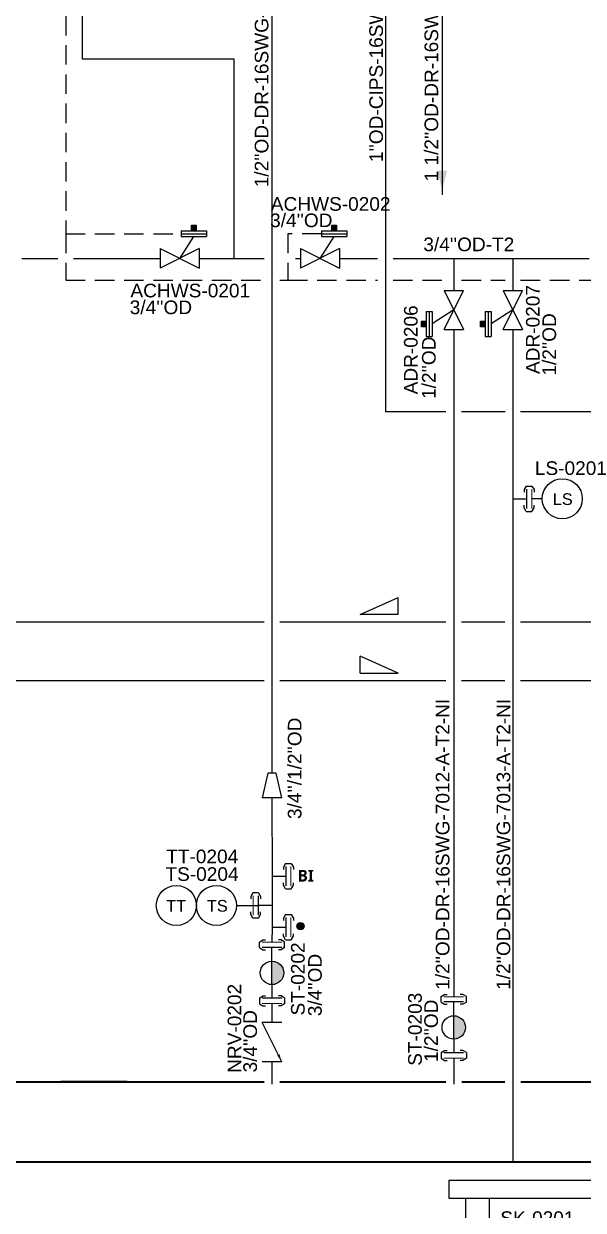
# Model space of a CAD drawing. Header units: millimetres. Extents: x -6754 to 5895, y -4820 to 1016.
# Drawn here: x -3226.6 to -3083.1, y -2008.7 to -1704.2 of the extents above; entities that cross this region are included whole.
import ezdxf
from ezdxf.enums import TextEntityAlignment as Align

# ---------------------------------------------------------------- set-up
doc = ezdxf.new("R2010")
doc.units = ezdxf.units.MM
doc.linetypes.add('ACAD_ISO04W100', pattern=[30.5, 24, -3, 0.5, -3])
doc.linetypes.add('HIDDEN', pattern=[0.375, 0.25, -0.125])
doc.layers.get('0').update_dxf_attribs({"linetype": 'CONTINUOUS'})
for name, color, linetype in [('A---SIGLD-CONN-EL', 7, 'CONTINUOUS'), ('E---INDID------', 7, 'CONTINUOUS'), ('E---INDID-TEXT-25-35', 2, 'CONTINUOUS'), ('P---PEQID------', 7, 'CONTINUOUS'), ('P---PEQID-TEXT-25-35', 2, 'CONTINUOUS'), ('P---PFLTD-TEXT-25-35', 2, 'CONTINUOUS'), ('P---PLINB-CHWS011', 7, 'CONTINUOUS'), ('P---PLINB-CIPS038', 7, 'CONTINUOUS'), ('P---PLINB-CON003', 7, 'CONTINUOUS'), ('P---PLINB-DR-A013', 7, 'CONTINUOUS'), ('P---PLINB-DR-A015', 7, 'CONTINUOUS'), ('P---PLINB-DR-A017', 7, 'CONTINUOUS'), ('P---PLINB-DR-A019', 7, 'CONTINUOUS'), ('P---PLINB-DRH003', 7, 'CONTINUOUS'), ('P---PLINB-DRH048', 7, 'CONTINUOUS'), ('P---PLINB-DROD018', 7, 'CONTINUOUS'), ('P---PLINB-DROD022', 7, 'CONTINUOUS'), ('P---PLINB-P232', 7, 'CONTINUOUS'), ('P---PLINB-P238', 7, 'CONTINUOUS'), ('P---PLINB-PRO009', 7, 'CONTINUOUS'), ('P---PLIND-TEXT-25-35', 2, 'CONTINUOUS'), ('P---PREDD-TEXT-18-25', 3, 'CONTINUOUS'), ('P---PVLSD-TEXT-18-25', 3, 'CONTINUOUS'), ('P---PVLSD-TEXT-25-35', 2, 'CONTINUOUS'), ('P---TANKB-V02', 7, 'CONTINUOUS'), ('VALVE', 6, 'CONTINUOUS')]:
    doc.layers.add(name, color=color, linetype=linetype)
doc.styles.add('ROMANS', font='romans.shx')
doc.styles.get("Standard").update_dxf_attribs({"font": 'arial.ttf'})
doc.dimstyles.get("Standard").update_dxf_attribs({"dimtxt": 2.5, "dimasz": 2.5, "dimexe": 1.25, "dimexo": 0.625, "dimtad": 1, "dimdec": 4, "dimdsep": 46, "dimlunit": 6, "dimtxsty": 'STANDARD', "dimcen": 2.5, "dimadec": 0, "dimazin": 0, "dimtfac": 1, "dimtdec": 4, "dimtmove": 0, "dimatfit": 3, "dimfxl": 1, "dimtolj": 1, "dimtzin": 0, "dimarcsym": 0})

# ---------------------------------------------------------------- blocks, each defined once
blk = doc.blocks.new('SKID')
for points in [[(11266.32, 1141.67), (10943.56, 1141.67), (10943.56, 1136.06), (11266.32, 1136.06)], [(10949, 1136.06), (10956.5, 1136.06), (10956.5, 1126.06), (10949, 1126.06)], [(11256.32, 1136.06), (11248.82, 1136.06), (11248.82, 1126.06), (11256.32, 1126.06)], [(10944.84, 1126.06), (10960.66, 1126.06), (10960.66, 1124.05), (10944.84, 1124.05)], [(11260.48, 1126.06), (11244.65, 1126.06), (11244.65, 1124.05), (11260.48, 1124.05)]]:
    blk.add_lwpolyline(points, close=True)
blk = doc.blocks.new('phi_158624404113')
at = {"color": 0, "linetype": 'ByBlock'}
blk.add_blockref('SKID', (-10944.84, -1124.05), dxfattribs=at)
for tag, p in [('USER1', (15.09, 7.4)), ('CODE', (15.24, 3.39))]:
    blk.add_attdef(tag, p, '', height=3.5)
at = {"flags": 1}
blk.add_attdef('PHI_CONNECTIONPOINT', (7.91, 0), '', height=0.1, dxfattribs=at)
blk = doc.blocks.new('APV')
at = {"color": 6}
blk.add_line((1637.22, 801.29), (1640.82, 806.87), dxfattribs=at)
at = {"layer": 'VALVE'}
for p, q in [((1637.59, 808.35), (1644.05, 808.35)), ((1637.59, 808.35), (1637.59, 806.87)), ((1637.59, 807.61), (1644.05, 807.61)), ((1637.59, 806.87), (1644.05, 806.87)), ((1644.05, 808.35), (1644.05, 806.87)), ((1632.22, 803.79), (1632.22, 798.79)), ((1642.22, 803.79), (1632.22, 798.79)), ((1632.22, 803.79), (1642.22, 798.79)), ((1642.22, 803.79), (1642.22, 798.79))]:
    blk.add_line(p, q, dxfattribs=at)
blk = doc.blocks.new('phi_15825452495')
at = {"color": 0, "linetype": 'ByBlock'}
blk.add_blockref('APV', (-1637.22, -801.29), dxfattribs=at)
at = {"flags": 1}
blk.add_attdef('PHI_CONNECTIONPOINT', (-5, 0), '', height=0.1, rotation=180, dxfattribs=at)
for tag, p in [('PHI_INSERTPOINT', (0, 0)), ('PHI_CONNECTIONPOINT', (5, 0))]:
    blk.add_attdef(tag, p, '', height=0.1, dxfattribs=at)
for tag, p in [('PRJ_TAG_B', (-8.12, -6.4)), ('DNCALC', (-3.96, -9.91))]:
    blk.add_attdef(tag, p, '', height=2.5)
blk = doc.blocks.new('rgyjryjyfrjfhjgfgj')
at = {"color": 0, "linetype": 'ByBlock'}
for p, q in [((716.48, 396.87), (717.39, 397.41)), ((717.39, 397.41), (718.05, 397.41)), ((722.07, 397.41), (721.4, 397.41)), ((722.97, 396.87), (722.07, 397.41)), ((722.97, 395.42), (722.97, 396.87)), ((716.48, 395.42), (717.39, 394.88)), ((717.39, 394.88), (718.05, 394.88)), ((722.07, 394.88), (721.4, 394.88)), ((722.97, 395.42), (722.07, 394.88))]:
    blk.add_line(p, q, dxfattribs=at)
at = {"color": 6, "linetype": 'ByBlock'}
blk.add_line((719.73, 391.95), (719.73, 395.48), dxfattribs=at)
at = {"color": 1, "linetype": 'ByBlock', "lineweight": 15}
blk.add_lwpolyline([(717.23, 396.8), (722.23, 396.8)], dxfattribs=at)
at = {"color": 6, "linetype": 'ByBlock'}
blk.add_lwpolyline([(717.23, 395.48), (722.23, 395.48)], dxfattribs=at)
blk = doc.blocks.new('phi_15825218758')
at = {"color": 0, "linetype": 'ByBlock'}
blk.add_line((-3.24, 3.47), (-3.24, 4.92), dxfattribs=at)
blk.add_blockref('rgyjryjyfrjfhjgfgj', (-719.73, -391.95), dxfattribs=at)
at = {"flags": 1}
for p, rotation in [((0, 4.85), 90), ((0, 0), 270)]:
    blk.add_attdef('PHI_CONNECTIONPOINT', p, '', height=0.1, rotation=rotation, dxfattribs=at)
blk = doc.blocks.new('phi_158252426326')
at = {"color": 0, "linetype": 'ByBlock'}
blk.add_line((-4.27, 0), (1.56, 0), dxfattribs=at)
blk.add_circle((-9.41, 0), 5.14, dxfattribs=at)
blk.add_text('TS', height=3, dxfattribs=at).set_placement((-11.86, -1.59))
blk.add_attdef('DEVICE', (-13.49, 5.97), '', height=3.5)
at = {"flags": 1}
for tag in ['PHI_CONNECTIONPOINT', 'PHI_INSERTPOINT']:
    blk.add_attdef(tag, (-16.11, -0.29), '', height=0.1, dxfattribs=at)
blk = doc.blocks.new('phi_158252436928')
at = {"color": 0, "linetype": 'ByBlock'}
blk.add_circle((-5.14, 0), 5.14, dxfattribs=at)
blk.add_text('TT', height=3, rotation=359.9879, dxfattribs=at).set_placement((-7.75, -1.58))
at = {"flags": 1}
for tag in ['PHI_CONNECTIONPOINT', 'PHI_INSERTPOINT']:
    blk.add_attdef(tag, (0, 0), '', height=0.1, rotation=359.9879, dxfattribs=at)
blk.add_attdef('DEVICE', (-12.28, -9.32), '', height=3.5)
blk = doc.blocks.new('ST1')
at = {"linetype": 'ByBlock'}
h = blk.add_hatch(color=0, dxfattribs=at)
h.dxf.hatch_style = 1
h.paths.add_polyline_path([(289.45, -286.11), (289.45, -291.11, 0.414214), (291.95, -288.61, 0.414214)])
at = {"color": 0, "linetype": 'ByBlock'}
blk.add_line((289.45, -291.11), (289.45, -286.11), dxfattribs=at)
blk.add_circle((289.45, -288.61), 2.5, dxfattribs=at)
blk = doc.blocks.new('phi_15831288483')
at = {"color": 0, "linetype": 'ByBlock', "xscale": 1.2, "yscale": 1.2, "zscale": 1.2}
blk.add_blockref('ST1', (-347.34, 343.33), dxfattribs=at)
at = {"extrusion": (7.4988e-33, 1.22465e-16, -1), "flags": 1}
for tag, p, rotation in [('PHI_CONNECTIONPOINT', (0, -0.19), 90), ('PHI_CONNECTIONPOINT', (0, -6), 270), ('PHI_INSERTPOINT', (0, -6), 180)]:
    blk.add_attdef(tag, p, '', height=0.1, rotation=rotation, dxfattribs=at)
for tag, p in [('CODE', (4.53, -2.75)), ('DN1', (6.61, -7.4))]:
    blk.add_attdef(tag, p, '', height=3.5)
blk = doc.blocks.new('A$C25422821')
at = {"color": 6}
blk.add_line((15.86, 9.01), (15.86, 3.61), dxfattribs=at)
at = {"layer": 'VALVE', "color": 6}
for p, q in [((0, 12.63), (0, 0)), ((0, 12.63), (15.86, 9.01)), ((15.86, 3.61), (0, 0))]:
    blk.add_line(p, q, dxfattribs=at)
blk = doc.blocks.new('phi_15825407484')
at = {"color": 0, "linetype": 'ByBlock', "xscale": 0.3945994, "yscale": 0.3945994, "zscale": 0.3945994}
blk.add_blockref('A$C25422821', (-6.26, -2.49), dxfattribs=at)
at = {"flags": 1}
for tag in ['PHI_CONNECTIONPOINT', 'PHI_INSERTPOINT']:
    blk.add_attdef(tag, (-6.26, 0), '', height=0.1, rotation=180, dxfattribs=at)
blk.add_attdef('PHI_CONNECTIONPOINT', (0, 0), '', height=0.1, dxfattribs=at)
blk.add_attdef('SPECRED', (-9.78, -6.17), '', height=2.5)
blk = doc.blocks.new('phi_16763042120')
at = {"color": 0, "linetype": 'ByBlock'}
blk.add_blockref('APV', (-1637.22, -801.29), dxfattribs=at)
at = {"flags": 1}
blk.add_attdef('PHI_CONNECTIONPOINT', (-5, 0), '', height=0.1, rotation=180, dxfattribs=at)
for tag, p in [('PHI_INSERTPOINT', (0, 0)), ('PHI_CONNECTIONPOINT', (5, 0))]:
    blk.add_attdef(tag, p, '', height=0.1, dxfattribs=at)
at = {"color": 7}
for tag, p in [('PRJ_TAG_B', (-13.53, -6.4)), ('DNCALC', (-9.38, -11.66))]:
    blk.add_attdef(tag, p, '', height=3.5, dxfattribs=at)
blk = doc.blocks.new('LS')
at = {"color": 0, "linetype": 'ByBlock'}
blk.add_circle((-2797.24, 7256.91), 5.14, dxfattribs=at)
blk.add_text('LS', height=3, dxfattribs=at).set_placement((-2799.69, 7255.32))
blk = doc.blocks.new('phi_16778171670')
at = {"color": 0, "linetype": 'ByBlock'}
blk.add_blockref('LS', (2797.24, -7262.05), dxfattribs=at)
at = {"width": 0.8}
blk.add_attdef('DEVICE', (-6.87, -3.43, 0), '', height=3.2, rotation=180, dxfattribs=at)
blk = doc.blocks.new('A$C66D9105F')
at = {"color": 5}
for p, q in [((0, 0), (0, 4.35)), ((9.77, 0), (0, 4.35)), ((0, 0), (9.77, 0))]:
    blk.add_line(p, q, dxfattribs=at)
blk = doc.blocks.new('A$C73A0612B')
at = {"layer": 'VALVE'}
for p, q in [((0, 12.63), (0, 0)), ((25.25, 12.63), (25.25, 0))]:
    blk.add_line(p, q, dxfattribs=at)
at = {"color": 6}
blk.add_leader([(25.25, 12.63), (0, 0)], dimstyle='STANDARD', override={"dimasz": 5}, dxfattribs=at)
blk = doc.blocks.new('phi_15826258899')
at = {"color": 0, "linetype": 'ByBlock', "xscale": 0.4, "yscale": 0.4, "zscale": 0.4}
blk.add_blockref('A$C73A0612B', (-5.05, -2.53), dxfattribs=at)
at = {"flags": 1}
blk.add_attdef('PHI_CONNECTIONPOINT', (-5.05, 0), '', height=0.1, rotation=180, dxfattribs=at)
for tag, p in [('PHI_INSERTPOINT', (0, 0)), ('PHI_CONNECTIONPOINT', (5.05, 0))]:
    blk.add_attdef(tag, p, '', height=0.1, dxfattribs=at)
for tag, p in [('TAG_PRJ', (-5.8, -5.6)), ('CODE', (-3.82, -8.78)), ('DNCALC', (-3.82, -12.17))]:
    blk.add_attdef(tag, p, '', height=2.5)

msp = doc.modelspace()

# ---------------------------------------------------------------- hatches: boundary and pattern name
h = msp.add_hatch(color=1)
h.dxf.hatch_style = 1
h.paths.add_polyline_path([(-3182.4, -1757.38), (-3182.4, -1755.93), (-3183.64, -1755.93), (-3183.64, -1757.38)])
h = msp.add_hatch(color=1)
h.dxf.hatch_style = 1
h.paths.add_polyline_path([(-3146.4, -1757.38), (-3146.4, -1755.93), (-3147.64, -1755.93), (-3147.64, -1757.38)])
h = msp.add_hatch(color=1)
h.dxf.hatch_style = 1
h.paths.add_polyline_path([(-3123.41, -1782), (-3123.41, -1780.55), (-3124.65, -1780.55), (-3124.65, -1782)])
h = msp.add_hatch(color=1)
h.dxf.hatch_style = 1
h.paths.add_polyline_path([(-3108.27, -1782), (-3108.27, -1780.55), (-3109.51, -1780.55), (-3109.51, -1782)])
h = msp.add_hatch(color=256)
h.dxf.hatch_style = 1
h.paths.add_polyline_path([(-3156.62, -1935.78, 1), (-3154.71, -1935.78, 1)])

# ---------------------------------------------------------------- linework, layer by layer
for p, q in [((-3093.65, -1826.12), (-3096.35, -1826.12)), ((-3217.1, -1975.52), (-3200.11, -1975.52))]:
    msp.add_line(p, q)
at = {"color": 1}
for points in [[(-3183.64, -1755.93), (-3182.4, -1755.93), (-3182.4, -1757.38), (-3183.64, -1757.38)], [(-3147.64, -1755.93), (-3146.4, -1755.93), (-3146.4, -1757.38), (-3147.64, -1757.38)], [(-3124.65, -1780.55), (-3123.41, -1780.55), (-3123.41, -1782), (-3124.65, -1782)], [(-3109.51, -1780.55), (-3108.27, -1780.55), (-3108.27, -1782), (-3109.51, -1782)]]:
    msp.add_lwpolyline(points, close=True, dxfattribs=at)
msp.add_circle((-3155.66, -1935.78), 0.952)
at = {"layer": 'A---SIGLD-CONN-EL', "color": 1, "linetype": 'HIDDEN', "ltscale": 20}
for points in [[(-3215.87, -1657.23), (-3215.87, -1758.12)], [(-3215.87, -1758.12), (-3186.25, -1758.12)], [(-3215.87, -1758.12), (-3215.87, -1770.05)], [(-3150.25, -1758.12), (-3158.89, -1758.12)], [(-3158.89, -1758.12), (-3158.89, -1770.05)], [(-3215.87, -1770.05), (-3164.96, -1770.05)], [(-3160.96, -1770.05), (-3158.89, -1770.05)], [(-3158.89, -1770.05), (-3135.89, -1770.05)], [(-3131.89, -1770.05), (-3118.34, -1770.05)], [(-3114.34, -1770.05), (-3103.2, -1770.05)], [(-3099.2, -1770.05), (-3023.95, -1770.05)]]:
    msp.add_lwpolyline(points, dxfattribs=at)
at = {"layer": 'P---PLINB-CHWS011', "color": 5, "linetype": 'Continuous', "ltscale": 0.1}
for points in [[(-3227.15, -1764.44), (-3217.87, -1764.44)], [(-3213.87, -1764.44), (-3191.62, -1764.44)], [(-3181.62, -1764.44), (-3172.67, -1764.44)], [(-3172.67, -1764.44), (-3164.96, -1764.44)], [(-3156.89, -1764.44), (-3155.63, -1764.44)], [(-3145.63, -1764.44), (-3135.89, -1764.44)], [(-3131.89, -1764.44), (-3116.34, -1764.44)], [(-3116.34, -1764.44), (-3101.21, -1764.44)], [(-3101.21, -1764.44), (-3081.59, -1764.44)]]:
    msp.add_lwpolyline(points, dxfattribs=at)
at = {"layer": 'P---PLINB-CIPS038', "color": 62, "linetype": 'Continuous', "ltscale": 0.1}
for points in [[(-3164.96, -1857.77), (-3236.43, -1857.77)], [(-3118.34, -1857.77), (-3160.96, -1857.77)], [(-3103.21, -1857.77), (-3114.34, -1857.77)], [(-3021.38, -1857.77), (-3099.21, -1857.77)]]:
    msp.add_lwpolyline(points, dxfattribs=at)
at = {"layer": 'P---PLINB-CON003', "color": 230, "linetype": 'ACAD_ISO04W100', "const_width": 0.5}
for points in [[(-3238.43, -1975.79), (-3164.96, -1975.79)], [(-3160.96, -1975.79), (-3118.34, -1975.79)], [(-3114.34, -1975.79), (-3103.21, -1975.79)], [(-3099.21, -1975.79), (-2999.93, -1975.79)]]:
    msp.add_lwpolyline(points, dxfattribs=at)
at = {"layer": 'P---PLINB-DR-A013', "color": 7, "linetype": 'Continuous', "ltscale": 0.1}
msp.add_lwpolyline([(-3119.29, -1652.38), (-3119.29, -1748.15)], dxfattribs=at)
at = {"layer": 'P---PLINB-DR-A013', "color": 7, "linetype": 'ByBlock'}
msp.add_solid([(-3119.29, -1746.9), (-3120.54, -1741.9), (-3118.04, -1741.9)], dxfattribs=at)
at = {"layer": 'P---PLINB-DR-A017', "color": 7, "linetype": 'Continuous', "ltscale": 0.1}
for points in [[(-3116.34, -1764.44), (-3116.34, -1772.67)], [(-3116.34, -1782.67), (-3116.35, -1953.91)], [(-3116.35, -1969.62), (-3116.34, -1976.32)]]:
    msp.add_lwpolyline(points, dxfattribs=at)
at = {"layer": 'P---PLINB-DR-A019', "color": 7, "linetype": 'Continuous', "ltscale": 0.1}
for points in [[(-3101.21, -1764.44), (-3101.2, -1772.67)], [(-3101.2, -1782.67), (-3101.21, -1826.12)], [(-3101.21, -1826.12), (-3101.21, -1996.26)]]:
    msp.add_lwpolyline(points, dxfattribs=at)
at = {"layer": 'P---PLINB-DRH003', "color": 240, "linetype": 'ACAD_ISO04W100', "const_width": 0.5}
for points in [[(-3433.1, -1996.26), (-3101.21, -1996.26)], [(-3101.21, -1996.26), (-2997.93, -1996.26)]]:
    msp.add_lwpolyline(points, dxfattribs=at)
at = {"layer": 'P---PLINB-DRH048', "color": 7, "linetype": 'Continuous', "ltscale": 0.1}
for points in [[(-3162.96, -1902.8), (-3162.94, -1922.95)], [(-3162.94, -1922.95), (-3162.94, -1930.47)], [(-3162.94, -1930.47), (-3162.94, -1936.04)], [(-3162.94, -1936.04), (-3162.96, -1939.91)]]:
    msp.add_lwpolyline(points, dxfattribs=at)
at = {"layer": 'P---PLINB-DROD018', "color": 7, "linetype": 'Continuous', "ltscale": 0.1}
msp.add_lwpolyline([(-3162.96, -1523.88), (-3162.96, -1896.55)], dxfattribs=at)
at = {"layer": 'P---PLINB-DROD022', "color": 7, "linetype": 'Continuous', "ltscale": 0.1}
for points in [[(-3162.96, -1955.62), (-3162.96, -1960.49)], [(-3162.96, -1970.59), (-3162.96, -1976.32)]]:
    msp.add_lwpolyline(points, dxfattribs=at)
at = {"layer": 'P---PLINB-P232', "color": 62, "linetype": 'Continuous', "ltscale": 0.1}
for points in [[(-3133.89, -1437.05), (-3133.89, -1803.72)], [(-3133.89, -1803.72), (-3118.34, -1803.72)], [(-3114.34, -1803.72), (-3103.2, -1803.72)], [(-3099.2, -1803.72), (-2999.93, -1803.72)]]:
    msp.add_lwpolyline(points, dxfattribs=at)
at = {"layer": 'P---PLINB-P238', "color": 5, "linetype": 'Continuous', "ltscale": 0.1}
for points in [[(-3211.53, -1713.29), (-3211.53, -1678.59)], [(-3172.67, -1713.29), (-3211.53, -1713.29)], [(-3172.67, -1764.44), (-3172.67, -1713.29)]]:
    msp.add_lwpolyline(points, dxfattribs=at)
at = {"layer": 'P---PLINB-PRO009', "color": 4, "linetype": 'Continuous', "ltscale": 0.1}
for points in [[(-3236.43, -1872.77), (-3164.96, -1872.77)], [(-3160.96, -1872.77), (-3118.34, -1872.77)], [(-3114.34, -1872.77), (-3103.21, -1872.77)], [(-3099.21, -1872.77), (-3021.38, -1872.77)]]:
    msp.add_lwpolyline(points, dxfattribs=at)

# ---------------------------------------------------------------- block references
at = {"xscale": -1}
msp.add_blockref('A$C66D9105F', (-3130.57, -1855.83), dxfattribs=at)
msp.add_blockref('A$C66D9105F', (-3140.34, -1870.83))
at = {"layer": 'E---INDID------'}
ref = msp.add_blockref('phi_16778171670', (-3088.51, -1820.98), dxfattribs=at)
ref.add_attrib('DEVICE', 'LS-0201', dxfattribs={"layer": 'E---INDID-TEXT-25-35', "color": 7, "height": 3.5}).set_placement((-3077.06, -1816.51, 0), align=Align.TOP_RIGHT)
ref = msp.add_blockref('phi_158252436928', (-3182.35, -1930.47), dxfattribs=at)
ref.add_attrib('DEVICE', 'TT-0204', (-3190.09, -1919.64), dxfattribs={"layer": 'E---INDID-TEXT-25-35', "color": 7, "height": 3.5})
at = {"layer": 'P---PEQID------'}
ref = msp.add_blockref('phi_158624404113', (-3116.6, -2015.15), dxfattribs=dict(at, xscale=0.8, yscale=0.8, zscale=0.8))
ref.add_attrib('CODE', 'SK-0201', (-3104.41, -2012.44), dxfattribs={"layer": 'P---PEQID-TEXT-25-35', "color": 7, "height": 3.5})
at = {"layer": 'P---PLINB-DR-A015'}
ref = msp.add_blockref('phi_15831288483', (-3116.35, -1958.76), dxfattribs=at)
ref.add_attrib('DN1', "1/2''OD", (-3120.4, -1970.62), dxfattribs={"layer": 'P---PFLTD-TEXT-25-35', "color": 7, "height": 3.5, "rotation": 90})
ref.add_attrib('CODE', 'ST-0203', (-3124.54, -1971.6), dxfattribs={"layer": 'P---PFLTD-TEXT-25-35', "color": 7, "height": 3.5, "rotation": 90})
at = {"layer": 'P---PLINB-DR-A015', "rotation": 180}
msp.add_blockref('phi_15825218758', (-3116.35, -1964.76), dxfattribs=at)
at = {"layer": 'P---PLINB-DR-A017', "xscale": -1}
msp.add_blockref('phi_15825218758', (-3116.35, -1958.76), dxfattribs=at)
at = {"layer": 'P---PLINB-DR-A019', "rotation": 270}
msp.add_blockref('phi_15825218758', (-3101.21, -1826.12), dxfattribs=at)
at = {"layer": 'P---PLINB-DRH048'}
ref = msp.add_blockref('phi_158252426326', (-3167.8, -1930.47), dxfattribs=at)
ref.add_attrib('DEVICE', 'TS-0204', (-3190.28, -1924.16), dxfattribs={"layer": 'E---INDID-TEXT-25-35', "color": 7, "height": 3.5})
at = {"layer": 'P---PLINB-DRH048', "rotation": 270}
for p in [(-3162.94, -1922.95), (-3162.94, -1936.04)]:
    msp.add_blockref('phi_15825218758', p, dxfattribs=at)
at = {"layer": 'P---PLINB-DRH048', "xscale": -1, "rotation": 90}
msp.add_blockref('phi_15825218758', (-3162.94, -1930.47), dxfattribs=at)
at = {"layer": 'P---PLINB-DRH048', "xscale": -1}
msp.add_blockref('phi_15825218758', (-3162.96, -1944.76), dxfattribs=at)
at = {"layer": 'P---PLINB-DROD018'}
ref = msp.add_blockref('phi_15825407484', (-3162.96, -1896.55), dxfattribs=dict(at, xscale=-1, rotation=270))
ref.add_attrib('SPECRED', "3/4''/1/2''OD", dxfattribs={"layer": 'P---PREDD-TEXT-18-25', "color": 7, "height": 3.5, "rotation": 90}).set_placement((-3158.9, -1882.27), align=Align.TOP_RIGHT)
at = {"layer": 'P---PLINB-DROD022'}
ref = msp.add_blockref('phi_15831288483', (-3162.96, -1944.76), dxfattribs=at)
ref.add_attrib('DN1', "3/4''OD", (-3150.2, -1958.87), dxfattribs={"layer": 'P---PFLTD-TEXT-25-35', "color": 7, "height": 3.5, "rotation": 90})
ref.add_attrib('CODE', 'ST-0202', (-3154.58, -1958.69), dxfattribs={"layer": 'P---PFLTD-TEXT-25-35', "color": 7, "height": 3.5, "rotation": 90})
ref = msp.add_blockref('phi_15826258899', (-3162.96, -1965.54), dxfattribs=dict(at, rotation=269.9999999999999))
ref.add_attrib('CODE', 'NRV-0202', dxfattribs={"layer": 'P---PVLSD-TEXT-18-25', "color": 7, "height": 3.5, "rotation": 90}).set_placement((-3174.33, -1950.58), align=Align.TOP_RIGHT)
ref.add_attrib('DNCALC', "3/4''OD", dxfattribs={"layer": 'P---PVLSD-TEXT-18-25', "color": 7, "height": 3.5, "rotation": 90}).set_placement((-3170.31, -1957.31), align=Align.TOP_RIGHT)
at = {"layer": 'P---PLINB-DROD022', "rotation": 180}
msp.add_blockref('phi_15825218758', (-3162.96, -1950.76), dxfattribs=at)
at = {"layer": 'P---TANKB-V02'}
ref = msp.add_blockref('phi_15825452495', (-3150.63, -1764.44), dxfattribs=at)
ref.add_attrib('DNCALC', "3/4''OD", (-3163.44, -1756.43), dxfattribs={"layer": 'P---PVLSD-TEXT-18-25', "color": 7, "height": 3.5})
ref.add_attrib('PRJ_TAG_B', 'ACHWS-0202', (-3163.26, -1752.23), dxfattribs={"layer": 'P---PVLSD-TEXT-18-25', "color": 7, "height": 3.5})
ref = msp.add_blockref('phi_15825452495', (-3186.62, -1764.44), dxfattribs=at)
ref.add_attrib('DNCALC', "3/4''OD", (-3199.44, -1778.75), dxfattribs={"layer": 'P---PVLSD-TEXT-18-25', "color": 7, "height": 3.5})
ref.add_attrib('PRJ_TAG_B', 'ACHWS-0201', (-3199.26, -1774.44), dxfattribs={"layer": 'P---PVLSD-TEXT-18-25', "color": 7, "height": 3.5})
at = {"layer": 'P---TANKB-V02', "extrusion": (-4.68864e-32, 1.22465e-16, -1)}
ref = msp.add_blockref('phi_16763042120', (3101.2, -1777.67), dxfattribs=dict(at, rotation=270))
ref.add_attrib('DNCALC', "1/2''OD", (-3090.11, -1794.51), dxfattribs={"layer": 'P---PVLSD-TEXT-25-35', "color": 7, "height": 3.5, "rotation": 90})
ref.add_attrib('PRJ_TAG_B', 'ADR-0207', (-3094.32, -1794.11), dxfattribs={"layer": 'P---PVLSD-TEXT-25-35', "color": 7, "height": 3.5, "rotation": 90})
ref = msp.add_blockref('phi_16763042120', (3116.34, -1777.67), dxfattribs=dict(at, rotation=270))
ref.add_attrib('DNCALC', "1/2''OD", (-3120.99, -1800.5), dxfattribs={"layer": 'P---PVLSD-TEXT-25-35', "color": 7, "height": 3.5, "rotation": 90})
ref.add_attrib('PRJ_TAG_B', 'ADR-0206', (-3125.61, -1799.32), dxfattribs={"layer": 'P---PVLSD-TEXT-25-35', "color": 7, "height": 3.5, "rotation": 90})

# ---------------------------------------------------------------- texts
at = {"lineweight": 13, "insert": (-3124.15, -1759.1), "char_height": 3.5, "attachment_point": 1}
msp.add_mtext_dynamic_manual_height_columns("\\A1;3/4''OD-T2", width=38.0281, gutter_width=1, heights=[-3.62], dxfattribs=at)
at = {"insert": (-3156.4, -1921.33), "char_height": 3, "attachment_point": 1, "style": 'ROMANS'}
msp.add_mtext_dynamic_manual_height_columns('{\\fSegoe UI Semibold|b0|i0|c0|p34;BI}', width=64.4856, gutter_width=0.5, heights=[-3], dxfattribs=at)
at = {"layer": 'P---PLIND-TEXT-25-35', "color": 7}
for s, p in [("1''OD-CIPS-16SWG-2002-A-D4-HI", (-3134.5, -1739.73)), ("1 1/2''OD-DR-16SWG-7010-A-T2-NI", (-3120.34, -1744.69)), ("1/2''OD-DR-16SWG-7009-A-D4-NI", (-3163.88, -1746.2)), ("1/2''OD-DR-16SWG-7012-A-T2-NI", (-3117.45, -1952.11)), ("1/2''OD-DR-16SWG-7013-A-T2-NI", (-3101.85, -1952.11))]:
    msp.add_text(s, height=3.5, rotation=90, dxfattribs=at).set_placement(p)

doc.saveas('drawing.dxf')
